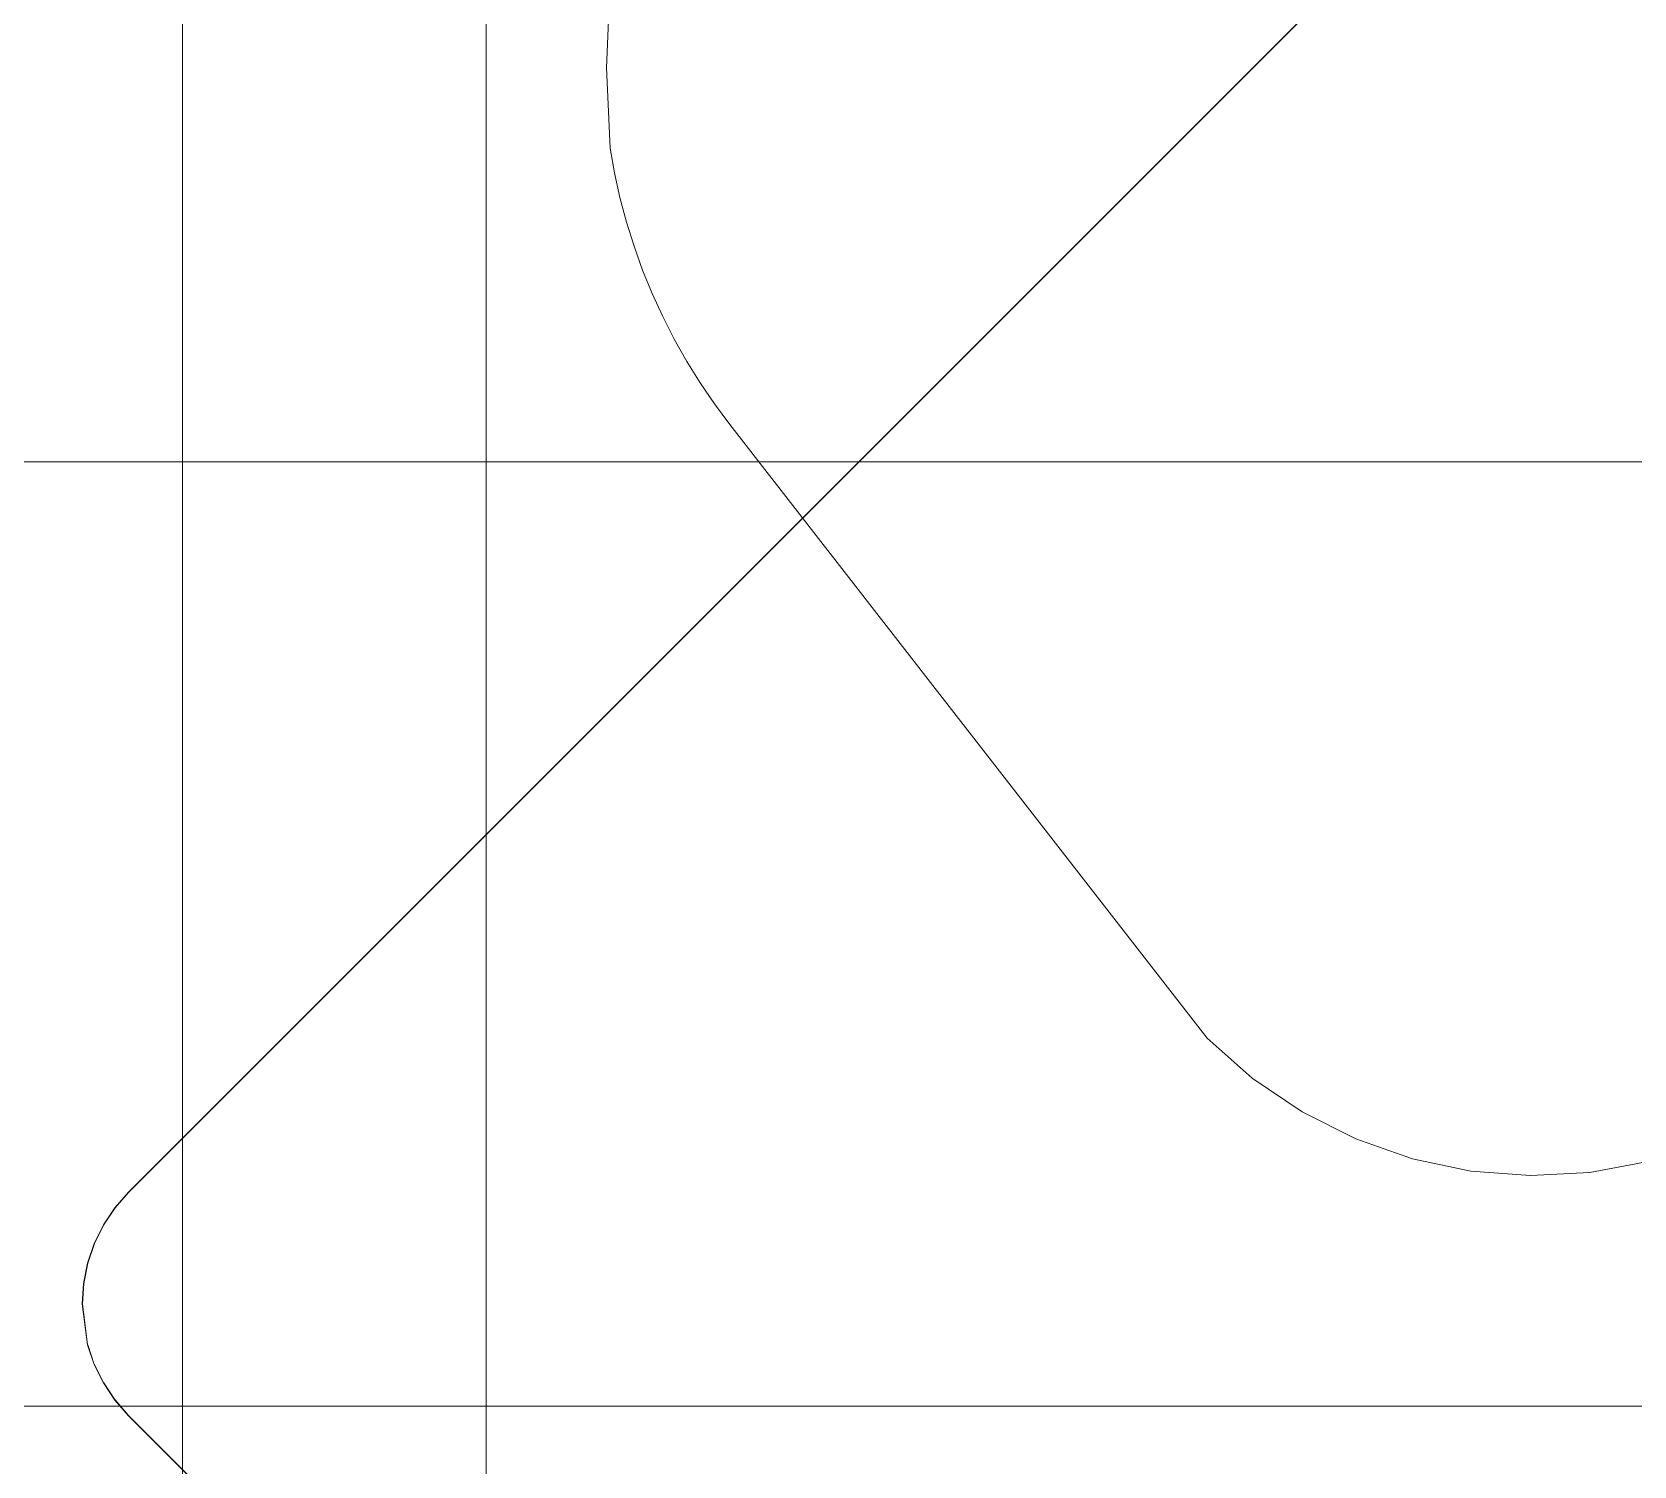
# Model space of a CAD drawing. Extents: x -566 to 72611, y -487 to 32334.
# Drawn here: x 54.28 to 67.62, y 154.64 to 166.58 of the extents above; entities that cross this region are included whole.
import ezdxf

# ---------------------------------------------------------------- set-up
doc = ezdxf.new("R2010")
doc.units = 0
doc.header["$LTSCALE"] = 0.5
doc.header["$MEASUREMENT"] = 0
doc.layers.add('ceilling', color=141, linetype='CONTINUOUS', lineweight=18)
doc.layers.add('floor', color=7, linetype='CONTINUOUS', lineweight=5, true_color=0xcfcfcf)
doc.layers.add('layout', color=7, linetype='CONTINUOUS', lineweight=5, true_color=0xcfcfcf)

msp = doc.modelspace()

# ---------------------------------------------------------------- hatches: boundary and pattern name
at = {"layer": 'floor'}
h = msp.add_hatch(dxfattribs=at)
h.set_pattern_fill('ANSI37', color=256, scale=100, angle=45)
h.set_pattern_definition([(90, (243.028, 267.632), (-12.5, 9e-16), []), (180, (243.028, 267.632), (-9e-16, -12.5), [])])
h.paths.add_polyline_path([(253.46925, 349.5), (154.11744, 349.5), (154.11744, 348.5), (101.14781, 348.5), (101.14781, 349.5), (0, 349.5), (0, 344.5), (36, 344.5, -0.33835703), (0, 308.66941), (0, 308.5), (0, 173.75), (253.46925, 173.75)])
h.paths.add_polyline_path([(36, 344.5), (0, 344.5), (0, 308.66941, 0.33835703)], flags=17)
h.paths.add_polyline_path([(253.46925, 173.75), (0, 173.75), (0, 173.74997), (0, 169.75), (253.46925, 169.75)])
h.paths.add_polyline_path([(253.46925, 169.75), (0, 169.75), (0, 149.21137), (36, 149.21137, -0.33835703), (0, 113.38078), (0, 113.21137), (0, 29.94998), (0, -5), (253.46925, -5)])
h.paths.add_polyline_path([(36, 149.21137), (0, 149.21137), (0, 113.38078, 0.33835703)], flags=17)
h.paths.add_polyline_path([(575.25, 169.75), (510, 169.75), (474.75, 169.75), (327.5, 169.75), (285.46925, 169.75), (285.46925, 165.75), (253.46925, 165.75), (253.46925, -5), (263.99725, -5), (263.99725, 95.99051), (287, 95.99051), (287, 97.5), (292, 97.5), (292, -5), (341.25, -5), (341.25, 13.02988), (341.25012, 15.02988), (346.24839, 15.02988, 0.36108524), (374.08728, 41.24999), (346.25012, 41.24999), (346.25012, 42.99999), (341.25, 42.99999), (341.25, 44.99999), (341.25, 97.5), (357.75, 97.5), (405.75, 97.5), (575.25, 97.5)])

# ---------------------------------------------------------------- linework, layer by layer
at = {"layer": 'ceilling'}
for p, q in [((58.06343, 169.75), (58.06343, -5)), ((0, 163), (575.25, 163)), ((0, 163), (575.25, 163))]:
    msp.add_line(p, q, dxfattribs=at)
at = {"layer": 'layout'}
for points in [[(55.08781, 156.91857, -69.72025), (75.89325, 177.7266, -69.73263), (55.08643, 156.91977, -69.73263)], [(75.89325, 177.7266, -69.73263), (55.08781, 156.91857, -69.72025), (75.89455, 177.7253, -69.72025)], [(59.09389, 166.94268, -80.51045), (59.09389, 166.94268, -80.51045), (59.06568, 166.27732, -80.51045), (59.09389, 166.94268, -79.38364)], [(59.06568, 166.27732, -79.38364), (59.06568, 166.27732, -79.38364), (59.09389, 166.94268, -79.38364), (59.06568, 166.27732, -80.51045)], [(59.09508, 165.61093, -80.51045), (59.09508, 165.61093, -80.51045), (59.09508, 165.61093, -79.38364), (59.06568, 166.27732, -80.51045)], [(59.06568, 166.27732, -79.38364), (59.06568, 166.27732, -79.38364), (59.06568, 166.27732, -80.51045), (59.09508, 165.61093, -79.38364)], [(59.13185, 165.40382, -80.51045), (59.13185, 165.40382, -80.51045), (59.13185, 165.40382, -79.38364), (59.09508, 165.61093, -80.51045)], [(59.09508, 165.61093, -79.38364), (59.09508, 165.61093, -79.38364), (59.09508, 165.61093, -80.51045), (59.13185, 165.40382, -79.38364)], [(59.17738, 165.19836, -80.51045), (59.17738, 165.19836, -80.51045), (59.17738, 165.19836, -79.38364), (59.13185, 165.40382, -80.51045)], [(59.13185, 165.40382, -79.38364), (59.13185, 165.40382, -79.38364), (59.13185, 165.40382, -80.51045), (59.17738, 165.19836, -79.38364)], [(59.23167, 164.99474, -80.51045), (59.23167, 164.99474, -80.51045), (59.23167, 164.99474, -79.38364), (59.17738, 165.19836, -80.51045)], [(59.17738, 165.19836, -79.38364), (59.17738, 165.19836, -79.38364), (59.17738, 165.19836, -80.51045), (59.23167, 164.99474, -79.38364)], [(59.29452, 164.79361, -80.51045), (59.29452, 164.79361, -80.51045), (59.29452, 164.79361, -79.38364), (59.23167, 164.99474, -80.51045)], [(59.23167, 164.99474, -79.38364), (59.23167, 164.99474, -79.38364), (59.23167, 164.99474, -80.51045), (59.29452, 164.79361, -79.38364)], [(59.36588, 164.59509, -80.51045), (59.36588, 164.59509, -80.51045), (59.36588, 164.59509, -79.38364), (59.29452, 164.79361, -80.51045)], [(59.29452, 164.79361, -79.38364), (59.29452, 164.79361, -79.38364), (59.29452, 164.79361, -80.51045), (59.36588, 164.59509, -79.38364)], [(59.4457, 164.39965, -80.51045), (59.4457, 164.39965, -80.51045), (59.4457, 164.39965, -79.38364), (59.36588, 164.59509, -80.51045)], [(59.36588, 164.59509, -79.38364), (59.36588, 164.59509, -79.38364), (59.36588, 164.59509, -80.51045), (59.4457, 164.39965, -79.38364)], [(59.53364, 164.20765, -80.51045), (59.53364, 164.20765, -80.51045), (59.53364, 164.20765, -79.38364), (59.4457, 164.39965, -80.51045)], [(59.4457, 164.39965, -79.38364), (59.4457, 164.39965, -79.38364), (59.4457, 164.39965, -80.51045), (59.53364, 164.20765, -79.38364)], [(59.62971, 164.01943, -80.51045), (59.62971, 164.01943, -80.51045), (59.62971, 164.01943, -79.38364), (59.53364, 164.20765, -80.51045)], [(59.53364, 164.20765, -79.38364), (59.53364, 164.20765, -79.38364), (59.53364, 164.20765, -80.51045), (59.62971, 164.01943, -79.38364)], [(59.73368, 163.83529, -80.51045), (59.73368, 163.83529, -80.51045), (59.73368, 163.83529, -79.38364), (59.62971, 164.01943, -80.51045)], [(59.62971, 164.01943, -79.38364), (59.62971, 164.01943, -79.38364), (59.62971, 164.01943, -80.51045), (59.73368, 163.83529, -79.38364)], [(59.8453, 163.65567, -80.51045), (59.8453, 163.65567, -80.51045), (59.8453, 163.65567, -79.38364), (59.73368, 163.83529, -80.51045)], [(59.73368, 163.83529, -79.38364), (59.73368, 163.83529, -79.38364), (59.73368, 163.83529, -80.51045), (59.8453, 163.65567, -79.38364)], [(59.96449, 163.48081, -80.51045), (59.96449, 163.48081, -80.51045), (59.96449, 163.48081, -79.38364), (59.8453, 163.65567, -80.51045)], [(59.8453, 163.65567, -79.38364), (59.8453, 163.65567, -79.38364), (59.8453, 163.65567, -80.51045), (59.96449, 163.48081, -79.38364)], [(60.0909, 163.31108, -80.51045), (60.0909, 163.31108, -80.51045), (60.0909, 163.31108, -79.38364), (59.96449, 163.48081, -80.51045)], [(59.96449, 163.48081, -79.38364), (59.96449, 163.48081, -79.38364), (59.96449, 163.48081, -80.51045), (60.0909, 163.31108, -79.38364)], [(64.06565, 158.2017, -80.51045), (64.06565, 158.2017, -80.51045), (64.06565, 158.2017, -79.38364), (60.0909, 163.31108, -80.51045)], [(60.0909, 163.31108, -79.38364), (60.0909, 163.31108, -79.38364), (60.0909, 163.31108, -80.51045), (64.06565, 158.2017, -79.38364)], [(64.44113, 157.86998, -80.51045), (64.44113, 157.86998, -80.51045), (64.44113, 157.86998, -79.38364), (64.06565, 158.2017, -80.51045)], [(64.06565, 158.2017, -79.38364), (64.06565, 158.2017, -79.38364), (64.06565, 158.2017, -80.51045), (64.44113, 157.86998, -79.38364)], [(64.85588, 157.58922, -80.51045), (64.85588, 157.58922, -80.51045), (64.85588, 157.58922, -79.38364), (64.44113, 157.86998, -80.51045)], [(64.44113, 157.86998, -79.38364), (64.44113, 157.86998, -79.38364), (64.44113, 157.86998, -80.51045), (64.85588, 157.58922, -79.38364)], [(65.30253, 157.36432, -80.51045), (65.30253, 157.36432, -80.51045), (65.30253, 157.36432, -79.38364), (64.85588, 157.58922, -80.51045)], [(64.85588, 157.58922, -79.38364), (64.85588, 157.58922, -79.38364), (64.85588, 157.58922, -80.51045), (65.30253, 157.36432, -79.38364)], [(65.77361, 157.19905, -80.51045), (65.77361, 157.19905, -80.51045), (65.77361, 157.19905, -79.38364), (65.30253, 157.36432, -80.51045)], [(65.30253, 157.36432, -79.38364), (65.30253, 157.36432, -79.38364), (65.30253, 157.36432, -80.51045), (65.77361, 157.19905, -79.38364)], [(66.2611, 157.09629, -80.51045), (66.2611, 157.09629, -80.51045), (66.2611, 157.09629, -79.38364), (65.77361, 157.19905, -80.51045)], [(65.77361, 157.19905, -79.38364), (65.77361, 157.19905, -79.38364), (65.77361, 157.19905, -80.51045), (66.2611, 157.09629, -79.38364)], [(66.75643, 157.05781, -80.51045), (66.75643, 157.05781, -80.51045), (66.75643, 157.05781, -79.38364), (66.2611, 157.09629, -80.51045)], [(66.2611, 157.09629, -79.38364), (66.2611, 157.09629, -79.38364), (66.2611, 157.09629, -80.51045), (66.75643, 157.05781, -79.38364)], [(66.75643, 157.05781, -80.51045), (66.75643, 157.05781, -80.51045), (67.25135, 157.08419, -80.51045), (66.75643, 157.05781, -79.38364)], [(67.25135, 157.08419, -79.38364), (67.25135, 157.08419, -79.38364), (66.75643, 157.05781, -79.38364), (67.25135, 157.08419, -80.51045)], [(67.25135, 157.08419, -80.51045), (67.25135, 157.08419, -80.51045), (67.73731, 157.17504, -80.51045), (67.25135, 157.08419, -79.38364)], [(67.73731, 157.17504, -79.38364), (67.73731, 157.17504, -79.38364), (67.25135, 157.08419, -79.38364), (67.73731, 157.17504, -80.51045)], [(54.97448, 156.78935, -69.72025), (55.08643, 156.91977, -69.73263), (54.97305, 156.79043, -69.73263)], [(55.08643, 156.91977, -69.73263), (54.97448, 156.78935, -69.72025), (55.08781, 156.91857, -69.72025)], [(54.87905, 156.64654, -69.72025), (54.97305, 156.79043, -69.73263), (54.87746, 156.64745, -69.73263)], [(54.97305, 156.79043, -69.73263), (54.87905, 156.64654, -69.72025), (54.97448, 156.78935, -69.72025)], [(54.80305, 156.49242, -69.72025), (54.87746, 156.64745, -69.73263), (54.80137, 156.49307, -69.73263)], [(54.87746, 156.64745, -69.73263), (54.80305, 156.49242, -69.72025), (54.87905, 156.64654, -69.72025)], [(54.74785, 156.32976, -69.72025), (54.80137, 156.49307, -69.73263), (54.74604, 156.33019, -69.73263)], [(54.80137, 156.49307, -69.73263), (54.74785, 156.32976, -69.72025), (54.80305, 156.49242, -69.72025)], [(54.71428, 156.16118, -69.72025), (54.74604, 156.33019, -69.73263), (54.71246, 156.16144, -69.73263)], [(54.74604, 156.33019, -69.73263), (54.71428, 156.16118, -69.72025), (54.74785, 156.32976, -69.72025)], [(54.70301, 155.9898, -69.72025), (54.71246, 156.16144, -69.73263), (54.70128, 155.9898, -69.73263)], [(54.71246, 156.16144, -69.73263), (54.70301, 155.9898, -69.72025), (54.71428, 156.16118, -69.72025)], [(54.74613, 155.64941, -69.73263), (54.70301, 155.9898, -69.72025), (54.70128, 155.9898, -69.73263)], [(54.80137, 155.48644, -69.73263), (54.74777, 155.64984, -69.72025), (54.74613, 155.64941, -69.73263)], [(54.87746, 155.33215, -69.73263), (54.80305, 155.48718, -69.72025), (54.80137, 155.48644, -69.73263)], [(54.80305, 155.48718, -69.72025), (54.87746, 155.33215, -69.73263), (54.87897, 155.33306, -69.72025)], [(54.97301, 155.18912, -69.73263), (54.87897, 155.33306, -69.72025), (54.87746, 155.33215, -69.73263)], [(54.97448, 155.19025, -69.72025), (54.88082, 155.33414, -69.71432), (54.87897, 155.33306, -69.72025)], [(54.87897, 155.33306, -69.72025), (54.97301, 155.18912, -69.73263), (54.97448, 155.19025, -69.72025)], [(55.08647, 155.05978, -69.73263), (54.97448, 155.19025, -69.72025), (54.97301, 155.18912, -69.73263)], [(55.08781, 155.06103, -69.72025), (54.97616, 155.1915, -69.71432), (54.97448, 155.19025, -69.72025)], [(54.97448, 155.19025, -69.72025), (55.08647, 155.05978, -69.73263), (55.08781, 155.06103, -69.72025)], [(66.34701, 143.79924, -69.73263), (55.08781, 155.06103, -69.72025), (55.08647, 155.05978, -69.73263)]]:
    msp.add_3dface(points, dxfattribs=at)

doc.saveas('drawing.dxf')
